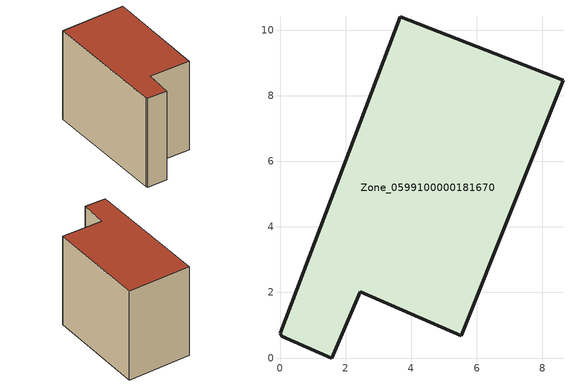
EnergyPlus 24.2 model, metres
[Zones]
Zone_0599100000181670
 floor ground (C_G): 0.05,0.66 0,0.75 3.67,10.4 8.63,8.47 5.53,0.68 2.44,2.02 1.57,0 z0
 wall outside (C_F): 0,0.75 0.05,0.66 1.57,0 2.44,2.02 5.53,0.68 8.63,8.47 3.67,10.4 0,0.75 z0:7.89
 roof outside (C_R): 8.63,8.47 3.67,10.4 0,0.75 0.05,0.66 1.57,0 2.44,2.02 5.53,0.68 z7.89
[BUILDING]
Pand.0599100000181670: North Axis=0; Terrain=City; Loads Convergence Tolerance Value=0.04; Temperature Convergence Tolerance Value=0.4; Solar Distribution=FullExterior; Maximum Number of Warmup Days=25; Minimum Number of Warmup Days=1
[Site:Location]
Rotterdam.The.Hague.AP_ZH_NLD Design_Conditions: Latitude=51.96; Longitude=4.45; Time Zone=1; Elevation=-4.5
[SITE:GROUNDTEMPERATURE:BUILDINGSURFACE]
18, 18, 18, 18, 18, 18, 18, 18, 18, 18, 18, 18
[MATERIAL] Thermal Absorptance=0.9; Solar Absorptance=0.7; Visible Absorptance=0.7
Name | Roughness | Thickness | Conductivity | Density | Specific Heat
G.TI.1946 | MediumSmooth | 0.15 | 1 | 540 | 1210
F.TI.1946 | Rough | 0.3 | 0.857143 | 1920 | 840
R.TI.1946 | MediumRough | 0.2 | 0.1 | 1500 | 1000
[CONSTRUCTION]
C_G: G.TI.1946
C_F: F.TI.1946
C_R: R.TI.1946
[ZONE]
Zone_0599100000181670: Type=1; Multiplier=1; Ceiling Height=Autocalculate; Volume=Autocalculate; Floor Area=autocalculate; Part of Total Floor Area=Yes
[ZONEINFILTRATION:DESIGNFLOWRATE]
Infil_Zone_0599100000181670: Zone or ZoneList or Space or SpaceList=Zone_0599100000181670; Schedule=AlwaysOn; Design Flow Rate Calculation Method=Flow/Area; Flow Rate per Floor Area=0.003; Constant Term Coefficient=1; Temperature Term Coefficient=0; Velocity Term Coefficient=0; Velocity Squared Term Coefficient=0
[HVACTEMPLATE:ZONE:IDEALLOADSAIRSYSTEM]
Zone_0599100000181670: Maximum Heating Supply Air Temperature=50; Minimum Cooling Supply Air Temperature=13; Maximum Heating Supply Air Humidity Ratio=0.0156; Minimum Cooling Supply Air Humidity Ratio=0.0077; Heating Limit=NoLimit; Cooling Limit=NoLimit; Dehumidification Control Type=ConstantSensibleHeatRatio; Cooling Sensible Heat Ratio=0.7; Dehumidification Setpoint=60; Humidification Control Type=None; Humidification Setpoint=30; Outdoor Air Method=None; Outdoor Air Flow Rate per Person=0.00944; Outdoor Air Flow Rate per Zone Floor Area=0; Outdoor Air Flow Rate per Zone=0; Demand Controlled Ventilation Type=None; Outdoor Air Economizer Type=NoEconomizer; Heat Recovery Type=None; Sensible Heat Recovery Effectiveness=0.7; Latent Heat Recovery Effectiveness=0.65
[ZONECONTROL:THERMOSTAT]
ThermostatControl_Zone_0599100000181670: Zone or ZoneList=Zone_0599100000181670; Control Type Schedule=DualSetpointControlType; Control 1=Thermostat_Zone_0599100000181670; Temperature Difference Between Cutout And Setpoint=0
[THERMOSTATSETPOINT:DUALSETPOINT]
Thermostat_Zone_0599100000181670: Heating Setpoint Temperature Schedule=HeatingSetpoint_Zone_0599100000181670; Cooling Setpoint Temperature Schedule=CoolingSetpoint_Zone_0599100000181670
[SCHEDULE:COMPACT]
HeatingSetpoint_Zone_0599100000181670: Through: 12/31, For: AllDays, Until: 24:00, 21
CoolingSetpoint_Zone_0599100000181670: Through: 12/31, For: AllDays, Until: 24:00, 24
DualSetpointControlType: Through: 12/31, For: AllDays, Until: 24:00, 4
AlwaysOn: Through: 12/31, For: AllDays, Until: 24:00, 1
